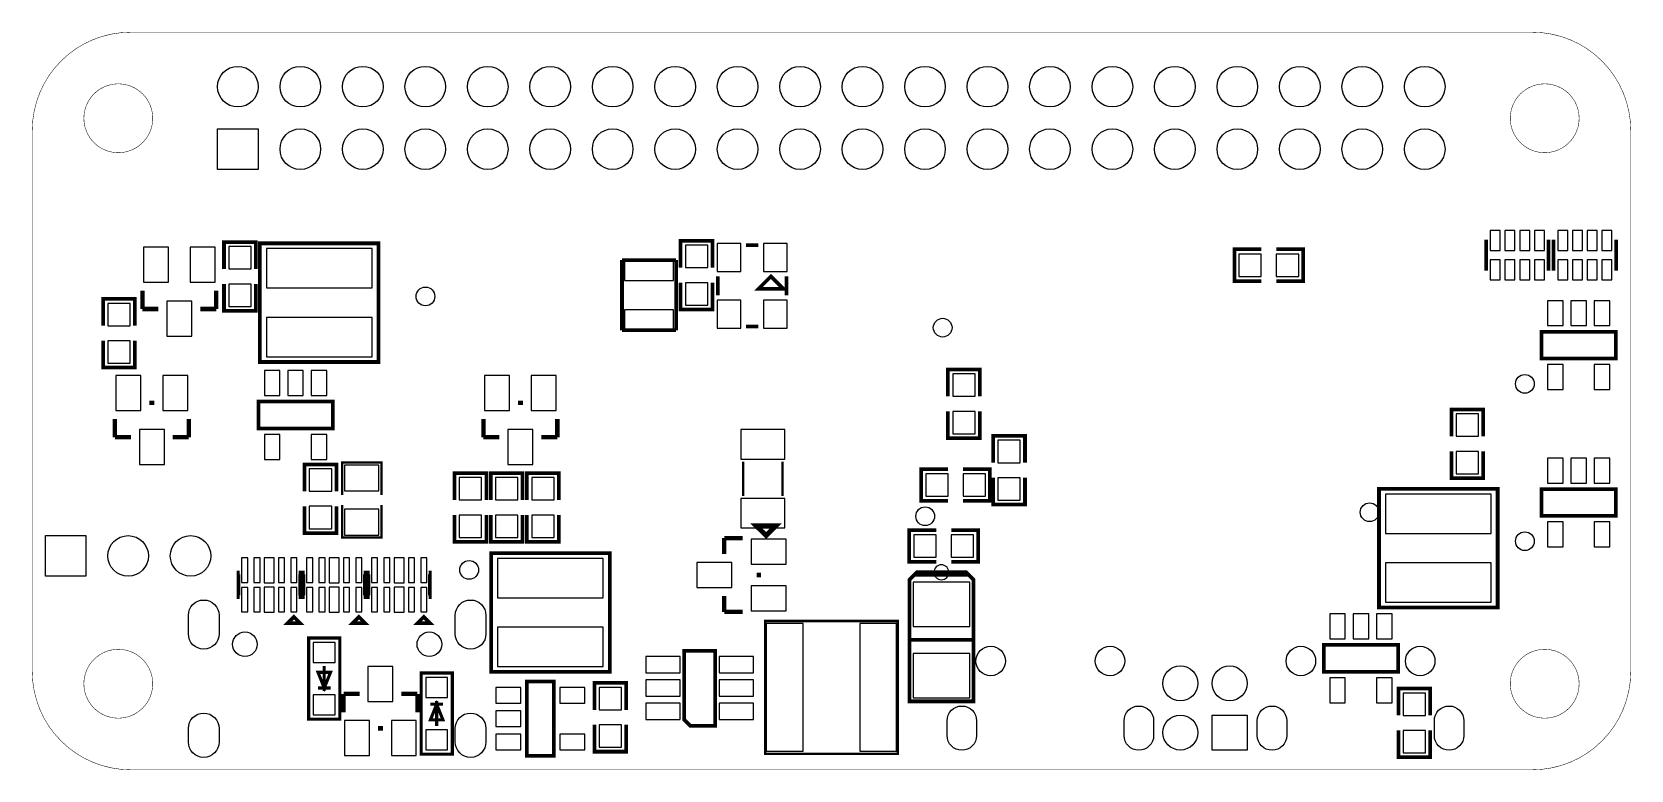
# Model space of a CAD drawing. Extents: x 95.8 to 160.8, y 31.5 to 61.5.
import ezdxf

# ---------------------------------------------------------------- set-up
doc = ezdxf.new("R2010")
doc.units = 0
doc.header["$MEASUREMENT"] = 0
for name, color, linetype in [('BG_OUTLINE', 2, 'CONTINUOUS'), ('PG_SILKSCREEN_BOTTOM', 3, 'CONTINUOUS'), ('PIN_BOTTOM', 4, 'CONTINUOUS')]:
    doc.layers.add(name, color=color, linetype=linetype)

msp = doc.modelspace()

# ---------------------------------------------------------------- linework, layer by layer
at = {"layer": 'BG_OUTLINE', "const_width": 0.01999}
for points in [[(99.821492, 31.496), (156.821505, 31.496, 0.414213), (160.821497, 35.495992), (160.821497, 57.495999, 0.414213), (156.821505, 61.495991), (99.821492, 61.495991, 0.414213), (95.8215, 57.495999), (95.8215, 35.495992, 0.414212)], [(100.72149, 57.995998, 1), (97.92151, 57.996002, 1)], [(158.721501, 57.995998, 1), (155.921499, 57.996002, 1)], [(100.72149, 34.995993, 1), (97.92151, 34.996007, 1)], [(158.721501, 34.995993, 1), (155.921499, 34.996007, 1)]]:
    msp.add_lwpolyline(points, format="xyb", close=True, dxfattribs=at)
at = {"layer": 'PG_SILKSCREEN_BOTTOM'}
for points, const_width in [([(103.6193, 51.8668), (103.6193, 52.959), (104.9147, 52.959), (104.9147, 51.8668)], 0.149911), ([(122.1867, 51.9176), (122.1867, 53.0098), (123.4821, 53.0098), (123.4821, 51.9176)], 0.149911), ([(125.349, 52.832), (124.841, 52.832)], 0.1524), ([(145.796, 52.6669), (144.7038, 52.6669), (144.7038, 51.3715), (145.796, 51.3715)], 0.149911), ([(146.4056, 52.6669), (147.4978, 52.6669), (147.4978, 51.3715), (146.4056, 51.3715)], 0.149911), ([(154.94, 53.0606), (154.94, 51.7906)], 0.149911), ([(157.48, 53.0606), (157.48, 51.7906)], 0.149911), ([(157.6832, 53.0606), (157.6832, 51.7906)], 0.149911), ([(160.2232, 53.0606), (160.2232, 51.7906)], 0.149911), ([(119.80418, 49.37506), (119.80418, 52.22494)], 0.1524), ([(119.80418, 52.22494), (122.00382, 52.22494)], 0.1524), ([(122.00382, 52.22494), (122.00382, 49.37506)], 0.1524), ([(122.1867, 51.308), (122.1867, 50.2158), (123.4821, 50.2158), (123.4821, 51.308)], 0.149911), ([(123.698, 51.562), (123.698, 50.8)], 0.1524), ([(126.492, 51.562), (126.492, 50.8)], 0.1524), ([(98.7044, 49.5554), (98.7044, 50.6476), (99.9998, 50.6476), (99.9998, 49.5554)], 0.149911), ([(100.302009, 50.988011), (100.302009, 50.238711)], 0.1778), ([(103.304289, 50.238711), (103.304289, 50.988011)], 0.1778), ([(103.6193, 51.2572), (103.6193, 50.165), (104.9147, 50.165), (104.9147, 51.2572)], 0.149911), ([(100.302009, 50.238711), (100.9523, 50.238711)], 0.1778), ([(102.6541, 50.238711), (103.304289, 50.238711)], 0.1778), ([(122.00382, 49.37506), (119.80418, 49.37506)], 0.1524), ([(124.841, 49.53), (125.349, 49.53)], 0.1524), ([(98.7044, 48.9458), (98.7044, 47.8536), (99.9998, 47.8536), (99.9998, 48.9458)], 0.149911), ([(134.351801, 46.684692), (134.351801, 47.776892), (133.0563, 47.776892), (133.0563, 46.684692)], 0.149911), ([(100.586489, 46.420989), (100.784711, 46.420989)], 0.1778), ([(115.572489, 46.420989), (115.770711, 46.420989)], 0.1778), ([(154.8257, 45.0596), (154.8257, 46.1518), (153.5303, 46.1518), (153.5303, 45.0596)], 0.149911), ([(99.184511, 45.768311), (99.184511, 45.019011)], 0.1778), ([(102.186689, 45.019011), (102.186689, 45.768311)], 0.1778), ([(114.170511, 45.768311), (114.170511, 45.019011)], 0.1778), ([(117.172689, 45.019011), (117.172689, 45.768311)], 0.1778), ([(134.351801, 46.075194), (134.351801, 44.982994), (133.0563, 44.982994), (133.0563, 46.075194)], 0.149911), ([(99.184511, 45.019011), (99.8347, 45.019011)], 0.1778), ([(101.5365, 45.019011), (102.186689, 45.019011)], 0.1778), ([(114.170511, 45.019011), (114.8207, 45.019011)], 0.1778), ([(116.5225, 45.019011), (117.172689, 45.019011)], 0.1778), ([(134.89432, 43.98518), (134.89432, 45.07738), (136.18972, 45.07738), (136.18972, 43.98518)], 0.149911), ([(154.8257, 44.45), (154.8257, 43.3578), (153.5303, 43.3578), (153.5303, 44.45)], 0.149911), ([(106.8959, 42.8244), (106.8959, 43.9166), (108.1913, 43.9166), (108.1913, 42.8244)], 0.149911), ([(110.0201, 42.66946), (110.0201, 43.9928), (108.4199, 43.9928), (108.4199, 42.66946)], 0.09906), ([(114.2873, 42.4688), (114.2873, 43.561), (112.9919, 43.561), (112.9919, 42.4688)], 0.149911), ([(115.7605, 42.4688), (115.7605, 43.561), (114.4651, 43.561), (114.4651, 42.4688)], 0.149911), ([(117.2337, 42.4688), (117.2337, 43.561), (115.9383, 43.561), (115.9383, 42.4688)], 0.149911), ([(124.729342, 42.632401), (124.729342, 44.032399)], 0.1), ([(126.329338, 42.632401), (126.329338, 44.032399)], 0.1), ([(133.06298, 43.72864), (131.97078, 43.72864), (131.97078, 42.43324), (133.06298, 42.43324)], 0.149911), ([(133.67258, 43.72864), (134.76478, 43.72864), (134.76478, 42.43324), (133.67258, 42.43324)], 0.149911), ([(134.89432, 43.37558), (134.89432, 42.28338), (136.18972, 42.28338), (136.18972, 43.37558)], 0.149911), ([(106.8959, 42.2148), (106.8959, 41.1226), (108.1913, 41.1226), (108.1913, 42.2148)], 0.149911), ([(108.4199, 42.26814), (108.4199, 40.9448), (110.0201, 40.9448), (110.0201, 42.26814)], 0.09906), ([(114.2873, 41.8592), (114.2873, 40.767), (112.9919, 40.767), (112.9919, 41.8592)], 0.149911), ([(115.7605, 41.8592), (115.7605, 40.767), (114.4651, 40.767), (114.4651, 41.8592)], 0.149911), ([(117.2337, 41.8592), (117.2337, 40.767), (115.9383, 40.767), (115.9383, 41.8592)], 0.149911), ([(123.962211, 40.921889), (123.962211, 40.2717)], 0.1778), ([(124.711511, 40.921889), (123.962211, 40.921889)], 0.1778), ([(132.57784, 39.94912), (131.48564, 39.94912), (131.48564, 41.24452), (132.57784, 41.24452)], 0.149911), ([(133.18744, 39.94912), (134.27964, 39.94912), (134.27964, 41.24452), (133.18744, 41.24452)], 0.149911), ([(104.261895, 38.513995), (104.211095, 38.513995), (104.211095, 39.514805), (104.261895, 39.514805)], 0.149911), ([(106.659705, 38.513995), (106.710505, 38.513995), (106.710505, 39.514805), (106.659705, 39.514805)], 0.149911), ([(106.903495, 38.513995), (106.852695, 38.513995), (106.852695, 39.514805), (106.903495, 39.514805)], 0.149911), ([(109.301204, 38.513995), (109.352004, 38.513995), (109.352004, 39.514805), (109.301204, 39.514805)], 0.149911), ([(109.545095, 38.513995), (109.494295, 38.513995), (109.494295, 39.514805), (109.545095, 39.514805)], 0.149911), ([(111.942804, 38.513995), (111.993604, 38.513995), (111.993604, 39.514805), (111.942804, 39.514805)], 0.149911), ([(125.364189, 39.519911), (125.364189, 39.321689)], 0.1778), ([(134.09168, 36.7792), (131.49072, 36.7792), (131.49072, 34.27984), (134.09168, 34.27984), (134.09168, 39.2303), (133.79196, 39.53002), (131.79044, 39.53002), (131.49072, 39.2303), (131.49072, 36.7792)], 0.14986), ([(131.69138, 39.42842), (133.89102, 39.42842), (134.09168, 39.2303)], 0.14986), ([(123.962211, 38.5699), (123.962211, 37.919711)], 0.1778), ([(123.962211, 37.919711), (124.711511, 37.919711)], 0.1778), ([(107.696, 35.7124), (107.696, 34.6964)], 0.127), ([(107.442, 34.8234), (107.95, 34.8234)], 0.127), ([(109.1311, 34.584589), (108.480911, 34.584589)], 0.1778), ([(108.480911, 34.584589), (108.480911, 33.835289)], 0.1778), ([(111.483089, 34.584589), (110.8329, 34.584589)], 0.1778), ([(111.483089, 33.835289), (111.483089, 34.584589)], 0.1778), ([(118.6815, 33.9344), (118.6815, 35.0266), (119.9769, 35.0266), (119.9769, 33.9344)], 0.149911), ([(151.3713, 33.7058), (151.3713, 34.798), (152.6667, 34.798), (152.6667, 33.7058)], 0.149911), ([(112.522, 34.163), (112.014, 34.163)], 0.127), ([(112.268, 33.274), (112.268, 34.29)], 0.127), ([(110.081111, 33.182611), (109.882889, 33.182611)], 0.1778), ([(118.6815, 33.3248), (118.6815, 32.2326), (119.9769, 32.2326), (119.9769, 33.3248)], 0.149911), ([(151.3713, 33.0962), (151.3713, 32.004), (152.6667, 32.004), (152.6667, 33.0962)], 0.149911)]:
    msp.add_lwpolyline(points, dxfattribs=dict(at, const_width=const_width))
for points, const_width in [([(109.9058, 48.0822), (109.9058, 52.9082), (105.0798, 52.9082), (105.0798, 48.0822)], 0.1524), ([(126.365, 51.054), (125.349, 51.054), (125.857, 51.562)], 0.1524), ([(157.1879, 49.3141), (157.1879, 48.2219), (160.2105, 48.2219), (160.2105, 49.3141)], 0.149911), ([(105.016351, 46.4693), (105.016351, 45.3771), (108.038951, 45.3771), (108.038951, 46.4693)], 0.149911), ([(155.4099, 38.1), (155.4099, 42.926), (150.5839, 42.926), (150.5839, 38.1)], 0.1524), ([(157.1879, 42.9133), (157.1879, 41.8211), (160.2105, 41.8211), (160.2105, 42.9133)], 0.149911), ([(125.664011, 41.021), (125.262589, 41.419805), (126.062689, 41.419805)], 0.200711), ([(119.3038, 35.4838), (119.3038, 40.3098), (114.4778, 40.3098), (114.4778, 35.4838)], 0.1524), ([(106.461611, 37.713895), (106.710505, 37.465), (106.2101, 37.465)], 0.149911), ([(109.103109, 37.713895), (109.352004, 37.465), (108.8517, 37.465)], 0.149911), ([(111.744709, 37.713895), (111.993604, 37.465), (111.4933, 37.465)], 0.149911), ([(125.620805, 32.148805), (131.020795, 32.148805), (131.020795, 37.548795), (125.620805, 37.548795)], 0.1), ([(107.061, 36.8554), (107.061, 33.5534), (108.331, 33.5534), (108.331, 36.8554)], 0.127), ([(148.336, 36.576), (148.336, 35.4838), (151.3586, 35.4838), (151.3586, 36.576)], 0.149911), ([(123.5964, 33.2867), (123.5964, 36.3347), (122.3264, 36.3347), (122.3264, 33.5407), (122.5804, 33.2867)], 0.149911), ([(107.696, 34.8234), (107.95, 35.4584), (107.442, 35.4584)], 0.127), ([(112.903, 32.131), (112.903, 35.433), (111.633, 35.433), (111.633, 32.131)], 0.127), ([(115.9383, 32.0675), (117.0305, 32.0675), (117.0305, 35.0901), (115.9383, 35.0901)], 0.149911), ([(112.268, 34.163), (112.014, 33.528), (112.522, 33.528)], 0.127)]:
    msp.add_lwpolyline(points, close=True, dxfattribs=dict(at, const_width=const_width))
msp.add_lwpolyline([(133.095162, 39.529207, 1), (132.487238, 39.529193, 1)], format="xyb", close=True, dxfattribs=at)
at = {"layer": 'PIN_BOTTOM'}
for points in [[(103.357807, 55.915306), (103.357807, 57.566306), (105.008807, 57.566306), (105.008807, 55.915306)], [(155.513989, 53.431389), (155.107589, 53.431389), (155.107589, 52.618589), (155.513989, 52.618589)], [(156.113505, 53.431389), (155.707105, 53.431389), (155.707105, 52.618589), (156.113505, 52.618589)], [(156.712895, 53.431389), (156.306495, 53.431389), (156.306495, 52.618589), (156.712895, 52.618589)], [(157.312411, 53.431389), (156.906011, 53.431389), (156.906011, 52.618589), (157.312411, 52.618589)], [(158.257189, 53.431389), (157.850789, 53.431389), (157.850789, 52.618589), (158.257189, 52.618589)], [(158.856705, 53.431389), (158.450305, 53.431389), (158.450305, 52.618589), (158.856705, 52.618589)], [(159.456095, 53.431389), (159.049695, 53.431389), (159.049695, 52.618589), (159.456095, 52.618589)], [(160.055611, 53.431389), (159.649211, 53.431389), (159.649211, 52.618589), (160.055611, 52.618589)], [(100.345189, 52.750695), (100.345189, 51.328295), (101.361189, 51.328295), (101.361189, 52.750695)], [(102.245211, 52.750695), (102.245211, 51.328295), (103.261211, 51.328295), (103.261211, 52.750695)], [(104.72166, 51.86934), (104.72166, 52.778635), (103.812365, 52.778635), (103.812365, 51.86934)], [(105.342703, 51.09464), (109.642897, 51.09464), (109.642897, 52.69484), (105.342703, 52.69484)], [(123.28906, 51.92014), (123.28906, 52.829435), (122.379765, 52.829435), (122.379765, 51.92014)], [(124.6378, 51.7652), (124.6378, 52.9082), (123.6726, 52.9082), (123.6726, 51.7652)], [(126.5174, 51.7652), (126.5174, 52.9082), (125.5522, 52.9082), (125.5522, 51.7652)], [(121.90349, 52.20081), (119.90451, 52.20081), (119.90451, 51.40071), (121.90349, 51.40071)], [(144.884153, 51.564553), (145.793447, 51.564553), (145.793447, 52.473847), (144.884153, 52.473847)], [(146.408153, 51.564553), (147.317447, 51.564553), (147.317447, 52.473847), (146.408153, 52.473847)], [(155.513989, 52.232611), (155.107589, 52.232611), (155.107589, 51.419811), (155.513989, 51.419811)], [(156.113505, 52.232611), (155.707105, 52.232611), (155.707105, 51.419811), (156.113505, 51.419811)], [(156.712895, 52.232611), (156.306495, 52.232611), (156.306495, 51.419811), (156.712895, 51.419811)], [(157.312411, 52.232611), (156.906011, 52.232611), (156.906011, 51.419811), (157.312411, 51.419811)], [(158.257189, 52.232611), (157.850789, 52.232611), (157.850789, 51.419811), (158.257189, 51.419811)], [(158.856705, 52.232611), (158.450305, 52.232611), (158.450305, 51.419811), (158.856705, 51.419811)], [(159.456095, 52.232611), (159.049695, 52.232611), (159.049695, 51.419811), (159.456095, 51.419811)], [(160.055611, 52.232611), (159.649211, 52.232611), (159.649211, 51.419811), (160.055611, 51.419811)], [(104.72166, 50.34534), (104.72166, 51.254635), (103.812365, 51.254635), (103.812365, 50.34534)], [(123.28906, 50.39614), (123.28906, 51.305435), (122.379765, 51.305435), (122.379765, 50.39614)], [(99.80676, 49.55794), (99.80676, 50.467235), (98.897465, 50.467235), (98.897465, 49.55794)], [(101.2952, 50.551105), (101.2952, 49.128705), (102.3112, 49.128705), (102.3112, 50.551105)], [(121.90349, 50.19929), (119.90451, 50.19929), (119.90451, 49.39919), (121.90349, 49.39919)], [(124.6378, 49.4538), (124.6378, 50.5968), (123.6726, 50.5968), (123.6726, 49.4538)], [(126.5174, 49.4538), (126.5174, 50.5968), (125.5522, 50.5968), (125.5522, 49.4538)], [(158.066689, 50.576505), (157.431689, 50.576505), (157.431689, 49.560505), (158.066689, 49.560505)], [(159.0167, 50.576505), (158.3817, 50.576505), (158.3817, 49.560505), (159.0167, 49.560505)], [(159.966711, 50.576505), (159.331711, 50.576505), (159.331711, 49.560505), (159.966711, 49.560505)], [(105.342703, 48.29556), (109.642897, 48.29556), (109.642897, 49.89576), (105.342703, 49.89576)], [(99.80676, 48.03394), (99.80676, 48.943235), (98.897465, 48.943235), (98.897465, 48.03394)], [(99.227589, 47.530995), (99.227589, 46.108595), (100.243589, 46.108595), (100.243589, 47.530995)], [(101.127611, 47.530995), (101.127611, 46.108595), (102.143611, 46.108595), (102.143611, 47.530995)], [(105.89514, 47.731705), (105.26014, 47.731705), (105.26014, 46.715705), (105.89514, 46.715705)], [(106.845151, 47.731705), (106.210151, 47.731705), (106.210151, 46.715705), (106.845151, 46.715705)], [(107.795162, 47.731705), (107.160162, 47.731705), (107.160162, 46.715705), (107.795162, 46.715705)], [(114.213589, 47.530995), (114.213589, 46.108595), (115.229589, 46.108595), (115.229589, 47.530995)], [(116.113611, 47.530995), (116.113611, 46.108595), (117.129611, 46.108595), (117.129611, 47.530995)], [(133.249454, 47.596641), (133.249454, 46.687346), (134.158749, 46.687346), (134.158749, 47.596641)], [(158.066689, 47.975495), (157.431689, 47.975495), (157.431689, 46.959495), (158.066689, 46.959495)], [(159.966711, 47.975495), (159.331711, 47.975495), (159.331711, 46.959495), (159.966711, 46.959495)], [(133.249454, 46.072641), (133.249454, 45.163346), (134.158749, 45.163346), (134.158749, 46.072641)], [(153.723353, 45.971447), (153.723353, 45.062153), (154.632647, 45.062153), (154.632647, 45.971447)], [(100.1776, 45.331405), (100.1776, 43.909005), (101.1936, 43.909005), (101.1936, 45.331405)], [(105.89514, 45.130695), (105.26014, 45.130695), (105.26014, 44.114695), (105.89514, 44.114695)], [(107.795162, 45.130695), (107.160162, 45.130695), (107.160162, 44.114695), (107.795162, 44.114695)], [(115.1636, 45.331405), (115.1636, 43.909005), (116.1796, 43.909005), (116.1796, 45.331405)], [(124.629342, 44.132398), (126.429338, 44.132398), (126.429338, 45.332396), (124.629342, 45.332396)], [(135.99668, 43.98772), (135.99668, 44.897015), (135.087385, 44.897015), (135.087385, 43.98772)], [(153.723353, 44.447447), (153.723353, 43.538153), (154.632647, 43.538153), (154.632647, 44.447447)], [(107.99826, 42.82694), (107.99826, 43.736235), (107.088965, 43.736235), (107.088965, 42.82694)], [(109.919745, 43.892457), (108.520255, 43.892457), (108.520255, 42.843463), (109.919745, 42.843463)], [(158.066689, 44.175705), (157.431689, 44.175705), (157.431689, 43.159705), (158.066689, 43.159705)], [(159.0167, 44.175705), (158.3817, 44.175705), (158.3817, 43.159705), (159.0167, 43.159705)], [(159.966711, 44.175705), (159.331711, 44.175705), (159.331711, 43.159705), (159.966711, 43.159705)], [(113.184953, 43.380647), (113.184953, 42.471353), (114.094247, 42.471353), (114.094247, 43.380647)], [(114.658153, 43.380647), (114.658153, 42.471353), (115.567447, 42.471353), (115.567447, 43.380647)], [(116.131353, 43.380647), (116.131353, 42.471353), (117.040647, 42.471353), (117.040647, 43.380647)], [(132.151133, 42.626293), (133.060427, 42.626293), (133.060427, 43.535587), (132.151133, 43.535587)], [(133.675133, 42.626293), (134.584427, 42.626293), (134.584427, 43.535587), (133.675133, 43.535587)], [(135.99668, 42.46372), (135.99668, 43.373015), (135.087385, 43.373015), (135.087385, 42.46372)], [(124.629342, 41.332404), (126.429338, 41.332404), (126.429338, 42.532402), (124.629342, 42.532402)], [(150.846803, 41.11244), (155.146997, 41.11244), (155.146997, 42.71264), (150.846803, 42.71264)], [(107.99826, 41.30294), (107.99826, 42.212235), (107.088965, 42.212235), (107.088965, 41.30294)], [(109.919745, 42.094137), (108.520255, 42.094137), (108.520255, 41.045143), (109.919745, 41.045143)], [(113.184953, 41.856647), (113.184953, 40.947353), (114.094247, 40.947353), (114.094247, 41.856647)], [(114.658153, 41.856647), (114.658153, 40.947353), (115.567447, 40.947353), (115.567447, 41.856647)], [(116.131353, 41.856647), (116.131353, 40.947353), (117.040647, 40.947353), (117.040647, 41.856647)], [(96.3549, 39.37), (96.3549, 41.021), (98.0059, 41.021), (98.0059, 39.37)], [(132.575287, 41.051467), (131.665993, 41.051467), (131.665993, 40.142173), (132.575287, 40.142173)], [(134.099287, 41.051467), (133.189993, 41.051467), (133.189993, 40.142173), (134.099287, 40.142173)], [(158.066689, 41.574695), (157.431689, 41.574695), (157.431689, 40.558695), (158.066689, 40.558695)], [(159.966711, 41.574695), (159.331711, 41.574695), (159.331711, 40.558695), (159.966711, 40.558695)], [(126.474195, 40.878811), (125.051795, 40.878811), (125.051795, 39.862811), (126.474195, 39.862811)], [(104.335542, 39.113384), (104.584437, 39.113384), (104.584437, 40.114195), (104.335542, 40.114195)], [(104.835947, 39.113384), (105.084842, 39.113384), (105.084842, 40.114195), (104.835947, 40.114195)], [(105.2576, 39.105789), (105.664, 39.105789), (105.664, 40.121789), (105.2576, 40.121789)], [(105.836758, 39.113384), (106.085653, 39.113384), (106.085653, 40.114195), (105.836758, 40.114195)], [(106.337163, 39.113384), (106.586058, 39.113384), (106.586058, 40.114195), (106.337163, 40.114195)], [(106.977142, 39.113384), (107.226037, 39.113384), (107.226037, 40.114195), (106.977142, 40.114195)], [(107.477547, 39.113384), (107.726442, 39.113384), (107.726442, 40.114195), (107.477547, 40.114195)], [(107.8992, 39.105789), (108.3056, 39.105789), (108.3056, 40.121789), (107.8992, 40.121789)], [(108.478358, 39.113384), (108.727253, 39.113384), (108.727253, 40.114195), (108.478358, 40.114195)], [(108.978763, 39.113384), (109.227658, 39.113384), (109.227658, 40.114195), (108.978763, 40.114195)], [(109.618742, 39.113384), (109.867637, 39.113384), (109.867637, 40.114195), (109.618742, 40.114195)], [(110.119147, 39.113384), (110.368042, 39.113384), (110.368042, 40.114195), (110.119147, 40.114195)], [(110.5408, 39.105789), (110.9472, 39.105789), (110.9472, 40.121789), (110.5408, 40.121789)], [(111.119958, 39.113384), (111.368853, 39.113384), (111.368853, 40.114195), (111.119958, 40.114195)], [(111.620363, 39.113384), (111.869258, 39.113384), (111.869258, 40.114195), (111.620363, 40.114195)], [(114.740703, 38.49624), (119.040897, 38.49624), (119.040897, 40.09644), (114.740703, 40.09644)], [(124.274605, 39.9288), (122.852205, 39.9288), (122.852205, 38.9128), (124.274605, 38.9128)], [(150.846803, 38.31336), (155.146997, 38.31336), (155.146997, 39.91356), (150.846803, 39.91356)], [(133.941795, 39.129995), (131.640605, 39.129995), (131.640605, 37.329085), (133.941795, 37.329085)], [(104.335542, 37.914605), (104.584437, 37.914605), (104.584437, 38.915416), (104.335542, 38.915416)], [(104.835947, 37.914605), (105.084842, 37.914605), (105.084842, 38.915416), (104.835947, 38.915416)], [(105.2576, 37.907011), (105.664, 37.907011), (105.664, 38.923011), (105.2576, 38.923011)], [(105.836758, 37.914605), (106.085653, 37.914605), (106.085653, 38.915416), (105.836758, 38.915416)], [(106.337163, 37.914605), (106.586058, 37.914605), (106.586058, 38.915416), (106.337163, 38.915416)], [(106.977142, 37.914605), (107.226037, 37.914605), (107.226037, 38.915416), (106.977142, 38.915416)], [(107.477547, 37.914605), (107.726442, 37.914605), (107.726442, 38.915416), (107.477547, 38.915416)], [(107.8992, 37.907011), (108.3056, 37.907011), (108.3056, 38.923011), (107.8992, 38.923011)], [(108.478358, 37.914605), (108.727253, 37.914605), (108.727253, 38.915416), (108.478358, 38.915416)], [(108.978763, 37.914605), (109.227658, 37.914605), (109.227658, 38.915416), (108.978763, 38.915416)], [(109.618742, 37.914605), (109.867637, 37.914605), (109.867637, 38.915416), (109.618742, 38.915416)], [(110.119147, 37.914605), (110.368042, 37.914605), (110.368042, 38.915416), (110.119147, 38.915416)], [(110.5408, 37.907011), (110.9472, 37.907011), (110.9472, 38.923011), (110.5408, 38.923011)], [(111.119958, 37.914605), (111.368853, 37.914605), (111.368853, 38.915416), (111.119958, 38.915416)], [(111.620363, 37.914605), (111.869258, 37.914605), (111.869258, 38.915416), (111.620363, 38.915416)], [(126.474195, 38.978789), (125.051795, 38.978789), (125.051795, 37.962789), (126.474195, 37.962789)], [(149.214789, 37.838405), (148.579789, 37.838405), (148.579789, 36.822405), (149.214789, 36.822405)], [(150.1648, 37.838405), (149.5298, 37.838405), (149.5298, 36.822405), (150.1648, 36.822405)], [(151.114811, 37.838405), (150.479811, 37.838405), (150.479811, 36.822405), (151.114811, 36.822405)], [(114.740703, 35.69716), (119.040897, 35.69716), (119.040897, 37.29736), (114.740703, 37.29736)], [(125.670805, 37.448795), (125.670805, 32.248805), (127.170802, 32.248805), (127.170802, 37.448795)], [(129.470798, 37.448795), (129.470798, 32.248805), (130.970795, 32.248805), (130.970795, 37.448795)], [(108.1405, 36.6776), (107.2515, 36.6776), (107.2515, 35.8648), (108.1405, 35.8648)], [(120.777, 35.440595), (122.174, 35.440595), (122.174, 36.100995), (120.777, 36.100995)], [(123.7488, 35.440595), (125.1458, 35.440595), (125.1458, 36.100995), (123.7488, 36.100995)], [(133.941795, 36.229315), (131.640605, 36.229315), (131.640605, 34.428405), (133.941795, 34.428405)], [(110.49, 34.272195), (110.49, 35.694595), (109.474, 35.694595), (109.474, 34.272195)], [(111.8235, 34.4424), (112.7125, 34.4424), (112.7125, 35.2552), (111.8235, 35.2552)], [(120.777, 34.490711), (122.174, 34.490711), (122.174, 35.151111), (120.777, 35.151111)], [(123.7488, 34.490711), (125.1458, 34.490711), (125.1458, 35.151111), (123.7488, 35.151111)], [(149.214789, 35.237395), (148.579789, 35.237395), (148.579789, 34.221395), (149.214789, 34.221395)], [(151.114811, 35.237395), (150.479811, 35.237395), (150.479811, 34.221395), (151.114811, 34.221395)], [(108.1405, 34.544), (107.2515, 34.544), (107.2515, 33.7312), (108.1405, 33.7312)], [(114.675895, 34.846311), (114.675895, 34.211311), (115.691895, 34.211311), (115.691895, 34.846311)], [(117.276905, 34.846311), (117.276905, 34.211311), (118.292905, 34.211311), (118.292905, 34.846311)], [(119.78386, 33.93694), (119.78386, 34.846235), (118.874565, 34.846235), (118.874565, 33.93694)], [(152.47366, 33.70834), (152.47366, 34.617635), (151.564365, 34.617635), (151.564365, 33.70834)], [(114.675895, 33.8963), (114.675895, 33.2613), (115.691895, 33.2613), (115.691895, 33.8963)], [(120.777, 33.5407), (122.174, 33.5407), (122.174, 34.2011), (120.777, 34.2011)], [(123.7488, 33.5407), (125.1458, 33.5407), (125.1458, 34.2011), (123.7488, 34.2011)], [(109.539989, 32.072605), (109.539989, 33.495005), (108.523989, 33.495005), (108.523989, 32.072605)], [(111.440011, 32.072605), (111.440011, 33.495005), (110.424011, 33.495005), (110.424011, 32.072605)], [(119.78386, 32.41294), (119.78386, 33.322235), (118.874565, 33.322235), (118.874565, 32.41294)], [(145.218404, 32.299097), (143.795394, 32.299097), (143.795394, 33.722107), (145.218404, 33.722107)], [(111.8235, 32.3088), (112.7125, 32.3088), (112.7125, 33.1216), (111.8235, 33.1216)], [(114.675895, 32.946289), (114.675895, 32.311289), (115.691895, 32.311289), (115.691895, 32.946289)], [(117.276905, 32.946289), (117.276905, 32.311289), (118.292905, 32.311289), (118.292905, 32.946289)], [(152.47366, 32.18434), (152.47366, 33.093635), (151.564365, 33.093635), (151.564365, 32.18434)]]:
    msp.add_lwpolyline(points, close=True, dxfattribs=at)
for points in [[(103.420507, 37.776493), (103.420507, 37.026507, -1), (102.170497, 37.026507), (102.170497, 37.776493, -1)], [(114.270523, 37.776493), (114.270523, 37.026507, -1), (113.020513, 37.026507), (113.020513, 37.776493, -1)], [(134.221639, 33.490421), (134.221639, 32.888415, -1), (133.022734, 32.888415), (133.022734, 33.490421, -1)], [(141.42005, 33.490421), (141.42005, 32.888415, -1), (140.221144, 32.888415), (140.221144, 33.490421, -1)], [(146.834847, 33.490421), (146.834847, 32.888415, -1), (145.635942, 32.888415), (145.635942, 33.490421, -1)], [(154.033258, 33.490421), (154.033258, 32.888415, -1), (152.834353, 32.888415), (152.834353, 33.490421, -1)], [(103.420507, 33.176502), (103.420507, 32.626516, -1), (102.170497, 32.626516), (102.170497, 33.176502, -1)], [(114.270523, 33.176502), (114.270523, 32.626516, -1), (113.020513, 32.626516), (113.020513, 33.176502, -1)]]:
    msp.add_lwpolyline(points, format="xyb", close=True, dxfattribs=at)
for centre, radius in [((104.183307, 59.280806), 0.8255), ((106.723307, 59.280806), 0.8255), ((109.263307, 59.280806), 0.8255), ((111.803307, 59.280806), 0.8255), ((114.343307, 59.280806), 0.8255), ((116.883307, 59.280806), 0.8255), ((119.423307, 59.280806), 0.8255), ((121.963307, 59.280806), 0.8255), ((124.503307, 59.280806), 0.8255), ((127.043307, 59.280806), 0.8255), ((129.583307, 59.280806), 0.8255), ((132.123307, 59.280806), 0.8255), ((134.663307, 59.280806), 0.8255), ((137.203307, 59.280806), 0.8255), ((139.743307, 59.280806), 0.8255), ((142.283307, 59.280806), 0.8255), ((144.823307, 59.280806), 0.8255), ((147.363307, 59.280806), 0.8255), ((149.903307, 59.280806), 0.8255), ((152.443307, 59.280806), 0.8255), ((106.723307, 56.740806), 0.8255), ((109.263307, 56.740806), 0.8255), ((111.803307, 56.740806), 0.8255), ((114.343307, 56.740806), 0.8255), ((116.883307, 56.740806), 0.8255), ((119.423307, 56.740806), 0.8255), ((121.963307, 56.740806), 0.8255), ((124.503307, 56.740806), 0.8255), ((127.043307, 56.740806), 0.8255), ((129.583307, 56.740806), 0.8255), ((132.123307, 56.740806), 0.8255), ((134.663307, 56.740806), 0.8255), ((137.203307, 56.740806), 0.8255), ((139.743307, 56.740806), 0.8255), ((142.283307, 56.740806), 0.8255), ((144.823307, 56.740806), 0.8255), ((147.363307, 56.740806), 0.8255), ((149.903307, 56.740806), 0.8255), ((152.443307, 56.740806), 0.8255), ((111.8108, 50.7492), 0.381), ((132.842, 49.4792), 0.381), ((156.5148, 47.1932), 0.381), ((150.2029, 41.97096), 0.381), ((132.1308, 41.8084), 0.381), ((99.7204, 40.1955), 0.8255), ((102.2604, 40.1955), 0.8255), ((156.5148, 40.7924), 0.381), ((113.5888, 39.624), 0.381), ((104.470505, 36.601502), 0.499999), ((111.970515, 36.601502), 0.499999), ((134.795692, 35.919918), 0.599453), ((139.647092, 35.919918), 0.599453), ((147.4089, 35.919918), 0.599453), ((152.2603, 35.919918), 0.599453), ((142.506903, 35.010598), 0.711505), ((144.506899, 35.010598), 0.711505), ((142.506903, 33.010602), 0.711505)]:
    msp.add_circle(centre, radius, dxfattribs=at)

doc.saveas('drawing.dxf')
